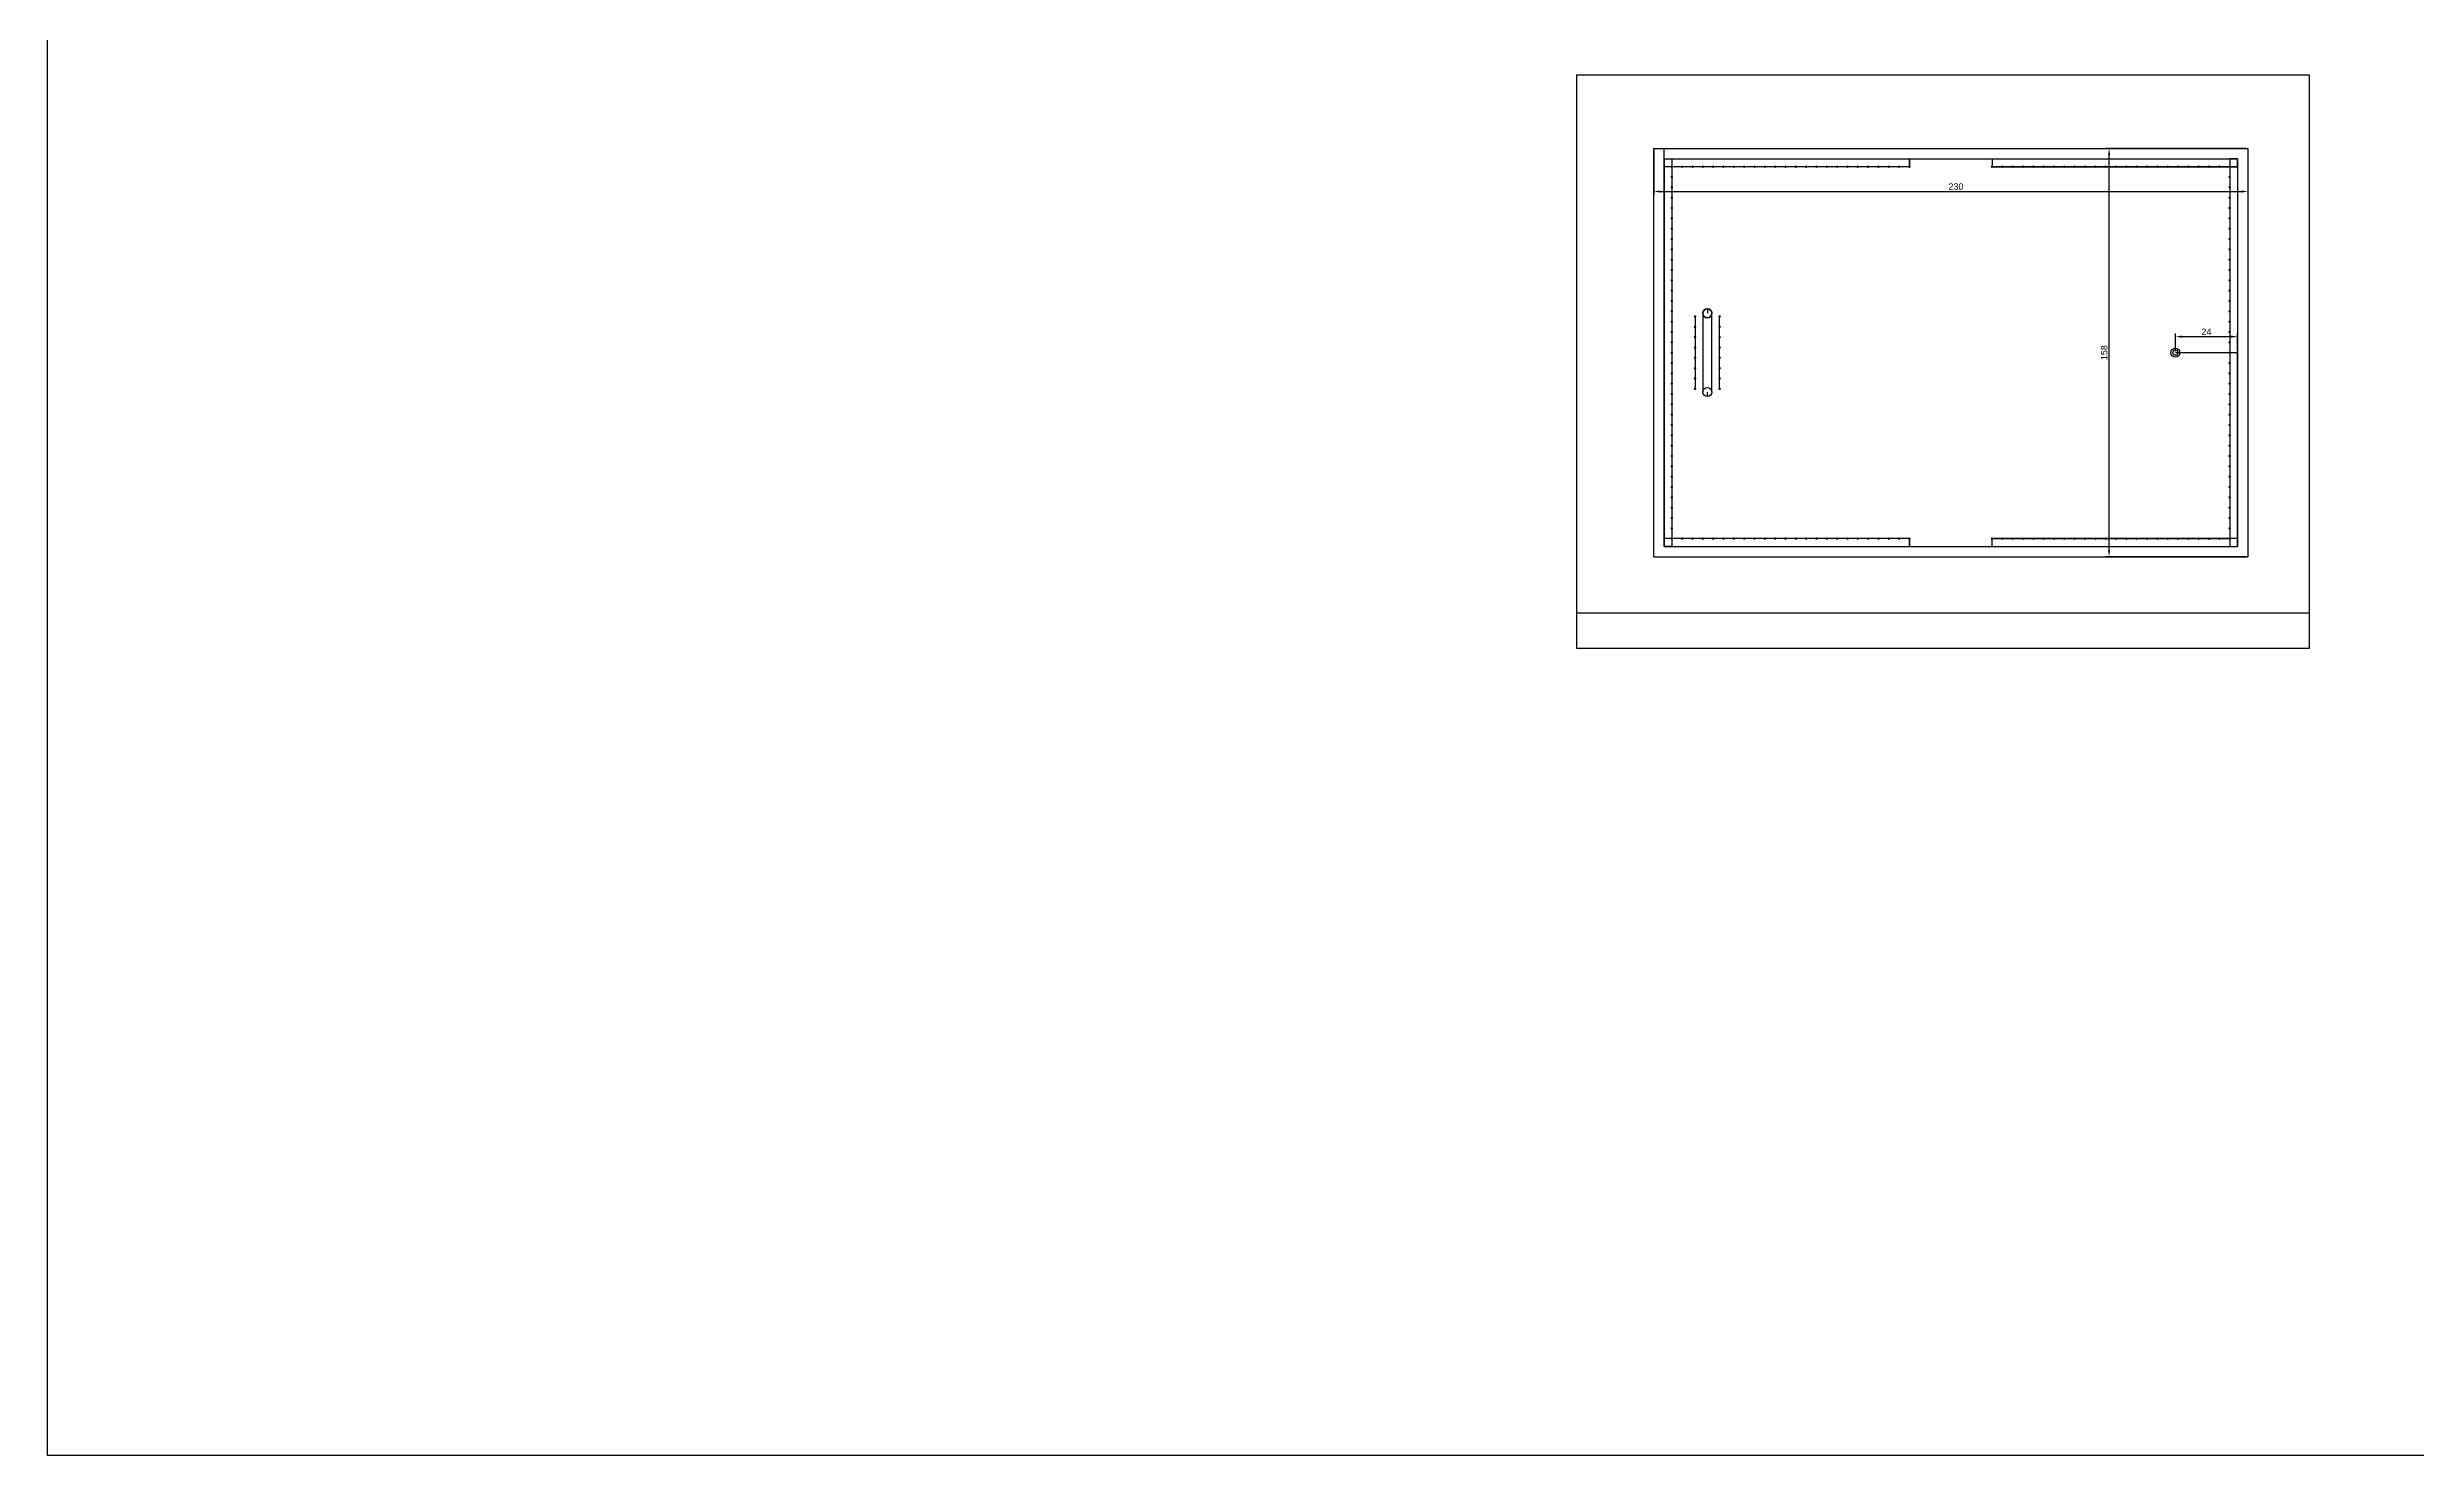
# Model space of a CAD drawing. Header units: millimetres. Extents: x 1335 to 6986, y 304 to 1543.
# Drawn here: x 5326 to 6244, y 304 to 849 of the extents above; entities that cross this region are included whole.
import ezdxf

# ---------------------------------------------------------------- set-up
doc = ezdxf.new("R2010")
doc.units = ezdxf.units.MM
doc.layers.add('Общий лист', color=7, linetype='Continuous')
doc.styles.get("Standard").update_dxf_attribs({"font": 'arial.ttf'})
doc.dimstyles.new('ISO-25', dxfattribs={"dimtxt": 2.5, "dimasz": 2.5, "dimexe": 1.25, "dimexo": 0.625, "dimtad": 1, "dimtxsty": 'Standard', "dimcen": 2.5, "dimadec": 0, "dimazin": 0, "dimtfac": 1, "dimtmove": 0, "dimatfit": 3, "dimfxl": 1, "dimarcsym": 0})

# ---------------------------------------------------------------- blocks, each defined once
blk = doc.blocks.new('*D139')
at = {"color": 0, "lineweight": -2, "transparency": 16777216}
for p, q in [((6150.36, 731.46), (6150.36, 738.3)), ((6152.86, 737.05), (6171.86, 737.05)), ((6174.36, 731.46), (6174.36, 738.3))]:
    blk.add_line(p, q, dxfattribs=at)
at = {"color": 0, "transparency": 16777216}
for points in [[(6152.86, 737.46), (6152.86, 736.63), (6150.36, 737.05)], [(6171.86, 737.46), (6171.86, 736.63), (6174.36, 737.05)]]:
    blk.add_solid(points, dxfattribs=at)
at = {"layer": 'Defpoints', "color": 0, "transparency": 16777216}
for p in [(6174.36, 737.05), (6150.36, 730.83), (6174.36, 730.83)]:
    blk.add_point(p, dxfattribs=at)
at = {"color": 0, "transparency": 16777216, "insert": (6162.36, 738.93), "char_height": 2.5, "attachment_point": 5}
blk.add_mtext('24', dxfattribs=at)
blk = doc.blocks.new('*D137')
at = {"color": 0, "lineweight": -2, "transparency": 16777216}
for p, q in [((5948.36, 809.21), (5948.36, 791.98)), ((6178.36, 809.21), (6178.36, 791.98)), ((5950.86, 793.23), (6175.86, 793.23))]:
    blk.add_line(p, q, dxfattribs=at)
at = {"color": 0, "transparency": 16777216}
for points in [[(5950.86, 793.64), (5950.86, 792.81), (5948.36, 793.23)], [(6175.86, 793.64), (6175.86, 792.81), (6178.36, 793.23)]]:
    blk.add_solid(points, dxfattribs=at)
at = {"layer": 'Defpoints', "color": 0, "transparency": 16777216}
for p in [(5948.36, 809.83), (6178.36, 809.83), (6178.36, 793.23)]:
    blk.add_point(p, dxfattribs=at)
at = {"color": 0, "transparency": 16777216, "insert": (6065.36, 795.13), "char_height": 2.5, "attachment_point": 5}
blk.add_mtext('230', dxfattribs=at)
blk = doc.blocks.new('*D138')
at = {"color": 0, "lineweight": -2, "transparency": 16777216}
for p, q in [((6177.73, 809.83), (6123.42, 809.83)), ((6124.67, 654.33), (6124.67, 807.33)), ((6177.73, 651.83), (6123.42, 651.83))]:
    blk.add_line(p, q, dxfattribs=at)
at = {"color": 0, "transparency": 16777216}
for points in [[(6124.25, 807.33), (6125.08, 807.33), (6124.67, 809.83)], [(6124.25, 654.33), (6125.08, 654.33), (6124.67, 651.83)]]:
    blk.add_solid(points, dxfattribs=at)
at = {"layer": 'Defpoints', "color": 0, "transparency": 16777216}
for p in [(6124.67, 809.83), (6178.36, 809.83), (6178.36, 651.83)]:
    blk.add_point(p, dxfattribs=at)
at = {"color": 0, "transparency": 16777216, "insert": (6122.77, 730.83), "char_height": 2.5, "attachment_point": 5, "rotation": 90}
blk.add_mtext('158', dxfattribs=at)

msp = doc.modelspace()

# ---------------------------------------------------------------- hatches: boundary and pattern name
h = msp.add_hatch(color=256)
h.dxf.hatch_style = 1
h.paths.add_polyline_path([(5955.859, 802.834, 1), (5954.859, 802.834, 1)])
h = msp.add_hatch(color=256)
h.dxf.hatch_style = 1
h.paths.add_polyline_path([(5954.859, 802.834, -1), (5955.859, 802.834, -1)])
h = msp.add_hatch(color=256)
h.dxf.hatch_style = 1
h.paths.add_polyline_path([(5955.859, 798.834, 1), (5954.859, 798.834, 1)])
h = msp.add_hatch(color=256)
h.dxf.hatch_style = 1
h.paths.add_polyline_path([(5954.859, 798.834, -1), (5955.859, 798.834, -1)])
h = msp.add_hatch(color=256)
h.dxf.hatch_style = 1
h.paths.add_polyline_path([(5959.859, 802.834, 1), (5958.859, 802.834, 1)])
h = msp.add_hatch(color=256)
h.dxf.hatch_style = 1
h.paths.add_polyline_path([(5958.859, 802.834, -1), (5959.859, 802.834, -1)])
h = msp.add_hatch(color=256)
h.dxf.hatch_style = 1
h.paths.add_polyline_path([(5963.859, 802.834, 1), (5962.859, 802.834, 1)])
h = msp.add_hatch(color=256)
h.dxf.hatch_style = 1
h.paths.add_polyline_path([(5962.859, 802.834, -1), (5963.859, 802.834, -1)])
h = msp.add_hatch(color=256)
h.dxf.hatch_style = 1
h.paths.add_polyline_path([(5967.859, 802.834, 1), (5966.859, 802.834, 1)])
h = msp.add_hatch(color=256)
h.dxf.hatch_style = 1
h.paths.add_polyline_path([(5966.859, 802.834, -1), (5967.859, 802.834, -1)])
h = msp.add_hatch(color=256)
h.dxf.hatch_style = 1
h.paths.add_polyline_path([(5971.859, 802.834, 1), (5970.859, 802.834, 1)])
h = msp.add_hatch(color=256)
h.dxf.hatch_style = 1
h.paths.add_polyline_path([(5970.859, 802.834, -1), (5971.859, 802.834, -1)])
h = msp.add_hatch(color=256)
h.dxf.hatch_style = 1
h.paths.add_polyline_path([(5975.859, 802.834, 1), (5974.859, 802.834, 1)])
h = msp.add_hatch(color=256)
h.dxf.hatch_style = 1
h.paths.add_polyline_path([(5974.859, 802.834, -1), (5975.859, 802.834, -1)])
h = msp.add_hatch(color=256)
h.dxf.hatch_style = 1
h.paths.add_polyline_path([(5979.859, 802.834, 1), (5978.859, 802.834, 1)])
h = msp.add_hatch(color=256)
h.dxf.hatch_style = 1
h.paths.add_polyline_path([(5978.859, 802.834, -1), (5979.859, 802.834, -1)])
h = msp.add_hatch(color=256)
h.dxf.hatch_style = 1
h.paths.add_polyline_path([(5983.859, 802.834, 1), (5982.859, 802.834, 1)])
h = msp.add_hatch(color=256)
h.dxf.hatch_style = 1
h.paths.add_polyline_path([(5982.859, 802.834, -1), (5983.859, 802.834, -1)])
h = msp.add_hatch(color=256)
h.dxf.hatch_style = 1
h.paths.add_polyline_path([(5987.859, 802.834, 1), (5986.859, 802.834, 1)])
h = msp.add_hatch(color=256)
h.dxf.hatch_style = 1
h.paths.add_polyline_path([(5986.859, 802.834, -1), (5987.859, 802.834, -1)])
h = msp.add_hatch(color=256)
h.dxf.hatch_style = 1
h.paths.add_polyline_path([(5991.859, 802.834, 1), (5990.859, 802.834, 1)])
h = msp.add_hatch(color=256)
h.dxf.hatch_style = 1
h.paths.add_polyline_path([(5990.859, 802.834, -1), (5991.859, 802.834, -1)])
h = msp.add_hatch(color=256)
h.dxf.hatch_style = 1
h.paths.add_polyline_path([(5995.859, 802.834, 1), (5994.859, 802.834, 1)])
h = msp.add_hatch(color=256)
h.dxf.hatch_style = 1
h.paths.add_polyline_path([(5994.859, 802.834, -1), (5995.859, 802.834, -1)])
h = msp.add_hatch(color=256)
h.dxf.hatch_style = 1
h.paths.add_polyline_path([(5999.859, 802.834, 1), (5998.859, 802.834, 1)])
h = msp.add_hatch(color=256)
h.dxf.hatch_style = 1
h.paths.add_polyline_path([(5998.859, 802.834, -1), (5999.859, 802.834, -1)])
h = msp.add_hatch(color=256)
h.dxf.hatch_style = 1
h.paths.add_polyline_path([(6003.859, 802.834, 1), (6002.859, 802.834, 1)])
h = msp.add_hatch(color=256)
h.dxf.hatch_style = 1
h.paths.add_polyline_path([(6002.859, 802.834, -1), (6003.859, 802.834, -1)])
h = msp.add_hatch(color=256)
h.dxf.hatch_style = 1
h.paths.add_polyline_path([(6007.859, 802.834, 1), (6006.859, 802.834, 1)])
h = msp.add_hatch(color=256)
h.dxf.hatch_style = 1
h.paths.add_polyline_path([(6006.859, 802.834, -1), (6007.859, 802.834, -1)])
h = msp.add_hatch(color=256)
h.dxf.hatch_style = 1
h.paths.add_polyline_path([(6011.859, 802.834, 1), (6010.859, 802.834, 1)])
h = msp.add_hatch(color=256)
h.dxf.hatch_style = 1
h.paths.add_polyline_path([(6010.859, 802.834, -1), (6011.859, 802.834, -1)])
h = msp.add_hatch(color=256)
h.dxf.hatch_style = 1
h.paths.add_polyline_path([(6015.859, 802.834, 1), (6014.859, 802.834, 1)])
h = msp.add_hatch(color=256)
h.dxf.hatch_style = 1
h.paths.add_polyline_path([(6014.859, 802.834, -1), (6015.859, 802.834, -1)])
h = msp.add_hatch(color=256)
h.dxf.hatch_style = 1
h.paths.add_polyline_path([(6019.859, 802.834, 1), (6018.859, 802.834, 1)])
h = msp.add_hatch(color=256)
h.dxf.hatch_style = 1
h.paths.add_polyline_path([(6018.859, 802.834, -1), (6019.859, 802.834, -1)])
h = msp.add_hatch(color=256)
h.dxf.hatch_style = 1
h.paths.add_polyline_path([(6023.859, 802.834, 1), (6022.859, 802.834, 1)])
h = msp.add_hatch(color=256)
h.dxf.hatch_style = 1
h.paths.add_polyline_path([(6022.859, 802.834, -1), (6023.859, 802.834, -1)])
h = msp.add_hatch(color=256)
h.dxf.hatch_style = 1
h.paths.add_polyline_path([(6027.859, 802.834, 1), (6026.859, 802.834, 1)])
h = msp.add_hatch(color=256)
h.dxf.hatch_style = 1
h.paths.add_polyline_path([(6026.859, 802.834, -1), (6027.859, 802.834, -1)])
h = msp.add_hatch(color=256)
h.dxf.hatch_style = 1
h.paths.add_polyline_path([(6031.859, 802.834, 1), (6030.859, 802.834, 1)])
h = msp.add_hatch(color=256)
h.dxf.hatch_style = 1
h.paths.add_polyline_path([(6030.859, 802.834, -1), (6031.859, 802.834, -1)])
h = msp.add_hatch(color=256)
h.dxf.hatch_style = 1
h.paths.add_polyline_path([(6035.859, 802.834, 1), (6034.859, 802.834, 1)])
h = msp.add_hatch(color=256)
h.dxf.hatch_style = 1
h.paths.add_polyline_path([(6039.859, 802.834, 1), (6038.859, 802.834, 1)])
h = msp.add_hatch(color=256)
h.dxf.hatch_style = 1
h.paths.add_polyline_path([(6043.859, 802.834, 1), (6042.859, 802.834, 1)])
h = msp.add_hatch(color=256)
h.dxf.hatch_style = 1
h.paths.add_polyline_path([(6047.859, 802.834, 1), (6046.859, 802.834, 1)])
h = msp.add_hatch(color=256)
h.dxf.hatch_style = 1
h.paths.add_polyline_path([(6078.859, 802.834, -1), (6079.859, 802.834, -1)])
h = msp.add_hatch(color=256)
h.dxf.hatch_style = 1
h.paths.add_polyline_path([(6082.859, 802.834, -1), (6083.859, 802.834, -1)])
h = msp.add_hatch(color=256)
h.dxf.hatch_style = 1
h.paths.add_polyline_path([(6086.859, 802.834, -1), (6087.859, 802.834, -1)])
h = msp.add_hatch(color=256)
h.dxf.hatch_style = 1
h.paths.add_polyline_path([(6090.859, 802.834, -1), (6091.859, 802.834, -1)])
h = msp.add_hatch(color=256)
h.dxf.hatch_style = 1
h.paths.add_polyline_path([(6094.859, 802.834, -1), (6095.859, 802.834, -1)])
h = msp.add_hatch(color=256)
h.dxf.hatch_style = 1
h.paths.add_polyline_path([(6098.859, 802.834, -1), (6099.859, 802.834, -1)])
h = msp.add_hatch(color=256)
h.dxf.hatch_style = 1
h.paths.add_polyline_path([(6102.859, 802.834, -1), (6103.859, 802.834, -1)])
h = msp.add_hatch(color=256)
h.dxf.hatch_style = 1
h.paths.add_polyline_path([(6106.859, 802.834, -1), (6107.859, 802.834, -1)])
h = msp.add_hatch(color=256)
h.dxf.hatch_style = 1
h.paths.add_polyline_path([(6110.859, 802.834, -1), (6111.859, 802.834, -1)])
h = msp.add_hatch(color=256)
h.dxf.hatch_style = 1
h.paths.add_polyline_path([(6114.859, 802.834, -1), (6115.859, 802.834, -1)])
h = msp.add_hatch(color=256)
h.dxf.hatch_style = 1
h.paths.add_polyline_path([(6118.859, 802.834, -1), (6119.859, 802.834, -1)])
h = msp.add_hatch(color=256)
h.dxf.hatch_style = 1
h.paths.add_polyline_path([(6122.859, 802.834, -1), (6123.859, 802.834, -1)])
h = msp.add_hatch(color=256)
h.dxf.hatch_style = 1
h.paths.add_polyline_path([(6126.859, 802.834, -1), (6127.859, 802.834, -1)])
h = msp.add_hatch(color=256)
h.dxf.hatch_style = 1
h.paths.add_polyline_path([(6130.859, 802.834, -1), (6131.859, 802.834, -1)])
h = msp.add_hatch(color=256)
h.dxf.hatch_style = 1
h.paths.add_polyline_path([(6134.859, 802.834, -1), (6135.859, 802.834, -1)])
h = msp.add_hatch(color=256)
h.dxf.hatch_style = 1
h.paths.add_polyline_path([(6138.859, 802.834, -1), (6139.859, 802.834, -1)])
h = msp.add_hatch(color=256)
h.dxf.hatch_style = 1
h.paths.add_polyline_path([(6142.859, 802.834, -1), (6143.859, 802.834, -1)])
h = msp.add_hatch(color=256)
h.dxf.hatch_style = 1
h.paths.add_polyline_path([(6146.859, 802.834, -1), (6147.859, 802.834, -1)])
h = msp.add_hatch(color=256)
h.dxf.hatch_style = 1
h.paths.add_polyline_path([(6150.859, 802.834, -1), (6151.859, 802.834, -1)])
h = msp.add_hatch(color=256)
h.dxf.hatch_style = 1
h.paths.add_polyline_path([(6154.859, 802.834, -1), (6155.859, 802.834, -1)])
h = msp.add_hatch(color=256)
h.dxf.hatch_style = 1
h.paths.add_polyline_path([(6158.859, 802.834, -1), (6159.859, 802.834, -1)])
h = msp.add_hatch(color=256)
h.dxf.hatch_style = 1
h.paths.add_polyline_path([(6162.859, 802.834, -1), (6163.859, 802.834, -1)])
h = msp.add_hatch(color=256)
h.dxf.hatch_style = 1
h.paths.add_polyline_path([(6166.859, 802.834, -1), (6167.859, 802.834, -1)])
h = msp.add_hatch(color=256)
h.dxf.hatch_style = 1
h.paths.add_polyline_path([(6170.859, 802.834, -1), (6171.859, 802.834, -1)])
h = msp.add_hatch(color=256)
h.dxf.hatch_style = 1
h.paths.add_polyline_path([(6170.859, 798.834, -1), (6171.859, 798.834, -1)])
h = msp.add_hatch(color=256)
h.dxf.hatch_style = 1
h.paths.add_polyline_path([(5955.859, 794.834, 1), (5954.859, 794.834, 1)])
h = msp.add_hatch(color=256)
h.dxf.hatch_style = 1
h.paths.add_polyline_path([(5954.859, 794.834, -1), (5955.859, 794.834, -1)])
h = msp.add_hatch(color=256)
h.dxf.hatch_style = 1
h.paths.add_polyline_path([(5955.859, 790.834, 1), (5954.859, 790.834, 1)])
h = msp.add_hatch(color=256)
h.dxf.hatch_style = 1
h.paths.add_polyline_path([(5954.859, 790.834, -1), (5955.859, 790.834, -1)])
h = msp.add_hatch(color=256)
h.dxf.hatch_style = 1
h.paths.add_polyline_path([(6170.859, 794.834, -1), (6171.859, 794.834, -1)])
h = msp.add_hatch(color=256)
h.dxf.hatch_style = 1
h.paths.add_polyline_path([(6170.859, 790.834, -1), (6171.859, 790.834, -1)])
h = msp.add_hatch(color=256)
h.dxf.hatch_style = 1
h.paths.add_polyline_path([(5955.859, 786.834, 1), (5954.859, 786.834, 1)])
h = msp.add_hatch(color=256)
h.dxf.hatch_style = 1
h.paths.add_polyline_path([(5954.859, 786.834, -1), (5955.859, 786.834, -1)])
h = msp.add_hatch(color=256)
h.dxf.hatch_style = 1
h.paths.add_polyline_path([(5955.859, 782.834, 1), (5954.859, 782.834, 1)])
h = msp.add_hatch(color=256)
h.dxf.hatch_style = 1
h.paths.add_polyline_path([(5954.859, 782.834, -1), (5955.859, 782.834, -1)])
h = msp.add_hatch(color=256)
h.dxf.hatch_style = 1
h.paths.add_polyline_path([(6170.859, 786.834, -1), (6171.859, 786.834, -1)])
h = msp.add_hatch(color=256)
h.dxf.hatch_style = 1
h.paths.add_polyline_path([(6170.859, 782.834, -1), (6171.859, 782.834, -1)])
h = msp.add_hatch(color=256)
h.dxf.hatch_style = 1
h.paths.add_polyline_path([(5955.859, 778.834, 1), (5954.859, 778.834, 1)])
h = msp.add_hatch(color=256)
h.dxf.hatch_style = 1
h.paths.add_polyline_path([(5954.859, 778.834, -1), (5955.859, 778.834, -1)])
h = msp.add_hatch(color=256)
h.dxf.hatch_style = 1
h.paths.add_polyline_path([(5955.859, 774.834, 1), (5954.859, 774.834, 1)])
h = msp.add_hatch(color=256)
h.dxf.hatch_style = 1
h.paths.add_polyline_path([(5954.859, 774.834, -1), (5955.859, 774.834, -1)])
h = msp.add_hatch(color=256)
h.dxf.hatch_style = 1
h.paths.add_polyline_path([(5955.859, 770.834, 1), (5954.859, 770.834, 1)])
h = msp.add_hatch(color=256)
h.dxf.hatch_style = 1
h.paths.add_polyline_path([(5954.859, 770.834, -1), (5955.859, 770.834, -1)])
h = msp.add_hatch(color=256)
h.dxf.hatch_style = 1
h.paths.add_polyline_path([(6170.859, 778.834, -1), (6171.859, 778.834, -1)])
h = msp.add_hatch(color=256)
h.dxf.hatch_style = 1
h.paths.add_polyline_path([(6170.859, 774.834, -1), (6171.859, 774.834, -1)])
h = msp.add_hatch(color=256)
h.dxf.hatch_style = 1
h.paths.add_polyline_path([(6170.859, 770.834, -1), (6171.859, 770.834, -1)])
h = msp.add_hatch(color=256)
h.dxf.hatch_style = 1
h.paths.add_polyline_path([(5955.859, 766.834, 1), (5954.859, 766.834, 1)])
h = msp.add_hatch(color=256)
h.dxf.hatch_style = 1
h.paths.add_polyline_path([(5954.859, 766.834, -1), (5955.859, 766.834, -1)])
h = msp.add_hatch(color=256)
h.dxf.hatch_style = 1
h.paths.add_polyline_path([(5955.859, 762.834, 1), (5954.859, 762.834, 1)])
h = msp.add_hatch(color=256)
h.dxf.hatch_style = 1
h.paths.add_polyline_path([(5954.859, 762.834, -1), (5955.859, 762.834, -1)])
h = msp.add_hatch(color=256)
h.dxf.hatch_style = 1
h.paths.add_polyline_path([(6170.859, 766.834, -1), (6171.859, 766.834, -1)])
h = msp.add_hatch(color=256)
h.dxf.hatch_style = 1
h.paths.add_polyline_path([(6170.859, 762.834, -1), (6171.859, 762.834, -1)])
h = msp.add_hatch(color=256)
h.dxf.hatch_style = 1
h.paths.add_polyline_path([(5955.859, 758.834, 1), (5954.859, 758.834, 1)])
h = msp.add_hatch(color=256)
h.dxf.hatch_style = 1
h.paths.add_polyline_path([(5954.859, 758.834, -1), (5955.859, 758.834, -1)])
h = msp.add_hatch(color=256)
h.dxf.hatch_style = 1
h.paths.add_polyline_path([(5955.859, 754.834, 1), (5954.859, 754.834, 1)])
h = msp.add_hatch(color=256)
h.dxf.hatch_style = 1
h.paths.add_polyline_path([(5954.859, 754.834, -1), (5955.859, 754.834, -1)])
h = msp.add_hatch(color=256)
h.dxf.hatch_style = 1
h.paths.add_polyline_path([(6170.859, 758.834, -1), (6171.859, 758.834, -1)])
h = msp.add_hatch(color=256)
h.dxf.hatch_style = 1
h.paths.add_polyline_path([(6170.859, 754.834, -1), (6171.859, 754.834, -1)])
h = msp.add_hatch(color=256)
h.dxf.hatch_style = 1
h.paths.add_polyline_path([(5955.859, 750.834, 1), (5954.859, 750.834, 1)])
h = msp.add_hatch(color=256)
h.dxf.hatch_style = 1
h.paths.add_polyline_path([(5954.859, 750.834, -1), (5955.859, 750.834, -1)])
h = msp.add_hatch(color=256)
h.dxf.hatch_style = 1
h.paths.add_polyline_path([(5955.859, 746.834, 1), (5954.859, 746.834, 1)])
h = msp.add_hatch(color=256)
h.dxf.hatch_style = 1
h.paths.add_polyline_path([(5954.859, 746.834, -1), (5955.859, 746.834, -1)])
h = msp.add_hatch(color=256)
h.dxf.hatch_style = 1
h.paths.add_polyline_path([(5955.859, 742.834, 1), (5954.859, 742.834, 1)])
h = msp.add_hatch(color=256)
h.dxf.hatch_style = 1
h.paths.add_polyline_path([(5954.859, 742.834, -1), (5955.859, 742.834, -1)])
h = msp.add_hatch(color=256)
h.dxf.hatch_style = 1
h.paths.add_polyline_path([(5963.859, 744.834, -1), (5964.859, 744.834, -1)])
h = msp.add_hatch(color=256)
h.dxf.hatch_style = 1
h.paths.add_polyline_path([(5963.859, 744.834, -1), (5964.859, 744.834, -1)])
h = msp.add_hatch(color=256)
h.dxf.hatch_style = 1
h.paths.add_polyline_path([(5973.359, 744.834, -1), (5974.359, 744.834, -1)])
h = msp.add_hatch(color=256)
h.dxf.hatch_style = 1
h.paths.add_polyline_path([(6170.859, 750.834, -1), (6171.859, 750.834, -1)])
h = msp.add_hatch(color=256)
h.dxf.hatch_style = 1
h.paths.add_polyline_path([(6170.859, 746.834, -1), (6171.859, 746.834, -1)])
h = msp.add_hatch(color=256)
h.dxf.hatch_style = 1
h.paths.add_polyline_path([(6170.859, 742.834, -1), (6171.859, 742.834, -1)])
h = msp.add_hatch(color=256)
h.dxf.hatch_style = 1
h.paths.add_polyline_path([(5955.859, 738.834, 1), (5954.859, 738.834, 1)])
h = msp.add_hatch(color=256)
h.dxf.hatch_style = 1
h.paths.add_polyline_path([(5954.859, 738.834, -1), (5955.859, 738.834, -1)])
h = msp.add_hatch(color=256)
h.dxf.hatch_style = 1
h.paths.add_polyline_path([(5955.859, 734.834, 1), (5954.859, 734.834, 1)])
h = msp.add_hatch(color=256)
h.dxf.hatch_style = 1
h.paths.add_polyline_path([(5954.859, 734.834, -1), (5955.859, 734.834, -1)])
h = msp.add_hatch(color=256)
h.dxf.hatch_style = 1
h.paths.add_polyline_path([(5963.859, 740.834, -1), (5964.859, 740.834, -1)])
h = msp.add_hatch(color=256)
h.dxf.hatch_style = 1
h.paths.add_polyline_path([(5963.859, 736.834, -1), (5964.859, 736.834, -1)])
h = msp.add_hatch(color=256)
h.dxf.hatch_style = 1
h.paths.add_polyline_path([(5973.359, 740.834, -1), (5974.359, 740.834, -1)])
h = msp.add_hatch(color=256)
h.dxf.hatch_style = 1
h.paths.add_polyline_path([(5973.359, 736.834, -1), (5974.359, 736.834, -1)])
h = msp.add_hatch(color=256)
h.dxf.hatch_style = 1
h.paths.add_polyline_path([(6170.859, 738.834, -1), (6171.859, 738.834, -1)])
h = msp.add_hatch(color=256)
h.dxf.hatch_style = 1
h.paths.add_polyline_path([(6170.859, 734.834, -1), (6171.859, 734.834, -1)])
h = msp.add_hatch(color=256)
h.dxf.hatch_style = 1
h.paths.add_polyline_path([(5955.859, 730.834, 1), (5954.859, 730.834, 1)])
h = msp.add_hatch(color=256)
h.dxf.hatch_style = 1
h.paths.add_polyline_path([(5954.859, 730.834, -1), (5955.859, 730.834, -1)])
h = msp.add_hatch(color=256)
h.dxf.hatch_style = 1
h.paths.add_polyline_path([(5955.859, 726.834, 1), (5954.859, 726.834, 1)])
h = msp.add_hatch(color=256)
h.dxf.hatch_style = 1
h.paths.add_polyline_path([(5954.859, 726.834, -1), (5955.859, 726.834, -1)])
h = msp.add_hatch(color=256)
h.dxf.hatch_style = 1
h.paths.add_polyline_path([(5963.859, 732.834, -1), (5964.859, 732.834, -1)])
h = msp.add_hatch(color=256)
h.dxf.hatch_style = 1
h.paths.add_polyline_path([(5963.859, 728.834, -1), (5964.859, 728.834, -1)])
h = msp.add_hatch(color=256)
h.dxf.hatch_style = 1
h.paths.add_polyline_path([(5963.859, 724.834, -1), (5964.859, 724.834, -1)])
h = msp.add_hatch(color=256)
h.dxf.hatch_style = 1
h.paths.add_polyline_path([(5973.359, 732.834, -1), (5974.359, 732.834, -1)])
h = msp.add_hatch(color=256)
h.dxf.hatch_style = 1
h.paths.add_polyline_path([(5973.359, 728.834, -1), (5974.359, 728.834, -1)])
h = msp.add_hatch(color=256)
h.dxf.hatch_style = 1
h.paths.add_polyline_path([(5973.359, 724.834, -1), (5974.359, 724.834, -1)])
h = msp.add_hatch(color=256)
h.dxf.hatch_style = 1
h.paths.add_polyline_path([(6170.859, 730.834, -1), (6171.859, 730.834, -1)])
h = msp.add_hatch(color=256)
h.dxf.hatch_style = 1
h.paths.add_polyline_path([(6170.859, 726.834, -1), (6171.859, 726.834, -1)])
h = msp.add_hatch(color=256)
h.dxf.hatch_style = 1
h.paths.add_polyline_path([(5955.859, 722.834, 1), (5954.859, 722.834, 1)])
h = msp.add_hatch(color=256)
h.dxf.hatch_style = 1
h.paths.add_polyline_path([(5954.859, 722.834, -1), (5955.859, 722.834, -1)])
h = msp.add_hatch(color=256)
h.dxf.hatch_style = 1
h.paths.add_polyline_path([(5955.859, 718.834, 1), (5954.859, 718.834, 1)])
h = msp.add_hatch(color=256)
h.dxf.hatch_style = 1
h.paths.add_polyline_path([(5954.859, 718.834, -1), (5955.859, 718.834, -1)])
h = msp.add_hatch(color=256)
h.dxf.hatch_style = 1
h.paths.add_polyline_path([(5963.859, 720.834, -1), (5964.859, 720.834, -1)])
h = msp.add_hatch(color=256)
h.dxf.hatch_style = 1
h.paths.add_polyline_path([(5963.859, 716.834, -1), (5964.859, 716.834, -1)])
h = msp.add_hatch(color=256)
h.dxf.hatch_style = 1
h.paths.add_polyline_path([(5973.359, 720.834, -1), (5974.359, 720.834, -1)])
h = msp.add_hatch(color=256)
h.dxf.hatch_style = 1
h.paths.add_polyline_path([(5973.359, 716.834, -1), (5974.359, 716.834, -1)])
h = msp.add_hatch(color=256)
h.dxf.hatch_style = 1
h.paths.add_polyline_path([(6170.859, 722.834, -1), (6171.859, 722.834, -1)])
h = msp.add_hatch(color=256)
h.dxf.hatch_style = 1
h.paths.add_polyline_path([(6170.859, 718.834, -1), (6171.859, 718.834, -1)])
h = msp.add_hatch(color=256)
h.dxf.hatch_style = 1
h.paths.add_polyline_path([(5955.859, 714.834, 1), (5954.859, 714.834, 1)])
h = msp.add_hatch(color=256)
h.dxf.hatch_style = 1
h.paths.add_polyline_path([(5954.859, 714.834, -1), (5955.859, 714.834, -1)])
h = msp.add_hatch(color=256)
h.dxf.hatch_style = 1
h.paths.add_polyline_path([(5955.859, 710.834, 1), (5954.859, 710.834, 1)])
h = msp.add_hatch(color=256)
h.dxf.hatch_style = 1
h.paths.add_polyline_path([(5954.859, 710.834, -1), (5955.859, 710.834, -1)])
h = msp.add_hatch(color=256)
h.dxf.hatch_style = 1
h.paths.add_polyline_path([(5955.859, 706.834, 1), (5954.859, 706.834, 1)])
h = msp.add_hatch(color=256)
h.dxf.hatch_style = 1
h.paths.add_polyline_path([(5954.859, 706.834, -1), (5955.859, 706.834, -1)])
h = msp.add_hatch(color=256)
h.dxf.hatch_style = 1
h.paths.add_polyline_path([(6170.859, 714.834, -1), (6171.859, 714.834, -1)])
h = msp.add_hatch(color=256)
h.dxf.hatch_style = 1
h.paths.add_polyline_path([(6170.859, 710.834, -1), (6171.859, 710.834, -1)])
h = msp.add_hatch(color=256)
h.dxf.hatch_style = 1
h.paths.add_polyline_path([(6170.859, 706.834, -1), (6171.859, 706.834, -1)])
h = msp.add_hatch(color=256)
h.dxf.hatch_style = 1
h.paths.add_polyline_path([(5955.859, 702.834, 1), (5954.859, 702.834, 1)])
h = msp.add_hatch(color=256)
h.dxf.hatch_style = 1
h.paths.add_polyline_path([(5954.859, 702.834, -1), (5955.859, 702.834, -1)])
h = msp.add_hatch(color=256)
h.dxf.hatch_style = 1
h.paths.add_polyline_path([(5955.859, 698.834, 1), (5954.859, 698.834, 1)])
h = msp.add_hatch(color=256)
h.dxf.hatch_style = 1
h.paths.add_polyline_path([(5954.859, 698.834, -1), (5955.859, 698.834, -1)])
h = msp.add_hatch(color=256)
h.dxf.hatch_style = 1
h.paths.add_polyline_path([(6170.859, 702.834, -1), (6171.859, 702.834, -1)])
h = msp.add_hatch(color=256)
h.dxf.hatch_style = 1
h.paths.add_polyline_path([(6170.859, 698.834, -1), (6171.859, 698.834, -1)])
h = msp.add_hatch(color=256)
h.dxf.hatch_style = 1
h.paths.add_polyline_path([(5955.859, 694.834, 1), (5954.859, 694.834, 1)])
h = msp.add_hatch(color=256)
h.dxf.hatch_style = 1
h.paths.add_polyline_path([(5954.859, 694.834, -1), (5955.859, 694.834, -1)])
h = msp.add_hatch(color=256)
h.dxf.hatch_style = 1
h.paths.add_polyline_path([(5955.859, 690.834, 1), (5954.859, 690.834, 1)])
h = msp.add_hatch(color=256)
h.dxf.hatch_style = 1
h.paths.add_polyline_path([(5954.859, 690.834, -1), (5955.859, 690.834, -1)])
h = msp.add_hatch(color=256)
h.dxf.hatch_style = 1
h.paths.add_polyline_path([(6170.859, 694.834, -1), (6171.859, 694.834, -1)])
h = msp.add_hatch(color=256)
h.dxf.hatch_style = 1
h.paths.add_polyline_path([(6170.859, 690.834, -1), (6171.859, 690.834, -1)])
h = msp.add_hatch(color=256)
h.dxf.hatch_style = 1
h.paths.add_polyline_path([(5955.859, 686.834, 1), (5954.859, 686.834, 1)])
h = msp.add_hatch(color=256)
h.dxf.hatch_style = 1
h.paths.add_polyline_path([(5954.859, 686.834, -1), (5955.859, 686.834, -1)])
h = msp.add_hatch(color=256)
h.dxf.hatch_style = 1
h.paths.add_polyline_path([(5955.859, 682.834, 1), (5954.859, 682.834, 1)])
h = msp.add_hatch(color=256)
h.dxf.hatch_style = 1
h.paths.add_polyline_path([(5954.859, 682.834, -1), (5955.859, 682.834, -1)])
h = msp.add_hatch(color=256)
h.dxf.hatch_style = 1
h.paths.add_polyline_path([(5955.859, 678.834, 1), (5954.859, 678.834, 1)])
h = msp.add_hatch(color=256)
h.dxf.hatch_style = 1
h.paths.add_polyline_path([(5954.859, 678.834, -1), (5955.859, 678.834, -1)])
h = msp.add_hatch(color=256)
h.dxf.hatch_style = 1
h.paths.add_polyline_path([(6170.859, 686.834, -1), (6171.859, 686.834, -1)])
h = msp.add_hatch(color=256)
h.dxf.hatch_style = 1
h.paths.add_polyline_path([(6170.859, 682.834, -1), (6171.859, 682.834, -1)])
h = msp.add_hatch(color=256)
h.dxf.hatch_style = 1
h.paths.add_polyline_path([(6170.859, 678.834, -1), (6171.859, 678.834, -1)])
h = msp.add_hatch(color=256)
h.dxf.hatch_style = 1
h.paths.add_polyline_path([(5955.859, 674.834, 1), (5954.859, 674.834, 1)])
h = msp.add_hatch(color=256)
h.dxf.hatch_style = 1
h.paths.add_polyline_path([(5954.859, 674.834, -1), (5955.859, 674.834, -1)])
h = msp.add_hatch(color=256)
h.dxf.hatch_style = 1
h.paths.add_polyline_path([(5955.859, 670.834, 1), (5954.859, 670.834, 1)])
h = msp.add_hatch(color=256)
h.dxf.hatch_style = 1
h.paths.add_polyline_path([(5954.859, 670.834, -1), (5955.859, 670.834, -1)])
h = msp.add_hatch(color=256)
h.dxf.hatch_style = 1
h.paths.add_polyline_path([(6170.859, 674.834, -1), (6171.859, 674.834, -1)])
h = msp.add_hatch(color=256)
h.dxf.hatch_style = 1
h.paths.add_polyline_path([(6170.859, 670.834, -1), (6171.859, 670.834, -1)])
h = msp.add_hatch(color=256)
h.dxf.hatch_style = 1
h.paths.add_polyline_path([(5955.859, 666.834, 1), (5954.859, 666.834, 1)])
h = msp.add_hatch(color=256)
h.dxf.hatch_style = 1
h.paths.add_polyline_path([(5954.859, 666.834, -1), (5955.859, 666.834, -1)])
h = msp.add_hatch(color=256)
h.dxf.hatch_style = 1
h.paths.add_polyline_path([(5955.859, 662.834, 1), (5954.859, 662.834, 1)])
h = msp.add_hatch(color=256)
h.dxf.hatch_style = 1
h.paths.add_polyline_path([(5954.859, 662.834, -1), (5955.859, 662.834, -1)])
h = msp.add_hatch(color=256)
h.dxf.hatch_style = 1
h.paths.add_polyline_path([(6170.859, 666.834, -1), (6171.859, 666.834, -1)])
h = msp.add_hatch(color=256)
h.dxf.hatch_style = 1
h.paths.add_polyline_path([(6170.859, 662.834, -1), (6171.859, 662.834, -1)])
h = msp.add_hatch(color=256)
h.dxf.hatch_style = 1
h.paths.add_polyline_path([(5955.859, 658.834, 1), (5954.859, 658.834, 1)])
h = msp.add_hatch(color=256)
h.dxf.hatch_style = 1
h.paths.add_polyline_path([(5954.859, 658.834, -1), (5955.859, 658.834, -1)])
h = msp.add_hatch(color=256)
h.dxf.hatch_style = 1
h.paths.add_polyline_path([(5959.859, 658.834, 1), (5958.859, 658.834, 1)])
h = msp.add_hatch(color=256)
h.dxf.hatch_style = 1
h.paths.add_polyline_path([(5958.859, 658.834, -1), (5959.859, 658.834, -1)])
h = msp.add_hatch(color=256)
h.dxf.hatch_style = 1
h.paths.add_polyline_path([(5963.859, 658.834, 1), (5962.859, 658.834, 1)])
h = msp.add_hatch(color=256)
h.dxf.hatch_style = 1
h.paths.add_polyline_path([(5962.859, 658.834, -1), (5963.859, 658.834, -1)])
h = msp.add_hatch(color=256)
h.dxf.hatch_style = 1
h.paths.add_polyline_path([(5967.859, 658.834, 1), (5966.859, 658.834, 1)])
h = msp.add_hatch(color=256)
h.dxf.hatch_style = 1
h.paths.add_polyline_path([(5966.859, 658.834, -1), (5967.859, 658.834, -1)])
h = msp.add_hatch(color=256)
h.dxf.hatch_style = 1
h.paths.add_polyline_path([(5971.859, 658.834, 1), (5970.859, 658.834, 1)])
h = msp.add_hatch(color=256)
h.dxf.hatch_style = 1
h.paths.add_polyline_path([(5970.859, 658.834, -1), (5971.859, 658.834, -1)])
h = msp.add_hatch(color=256)
h.dxf.hatch_style = 1
h.paths.add_polyline_path([(5975.859, 658.834, 1), (5974.859, 658.834, 1)])
h = msp.add_hatch(color=256)
h.dxf.hatch_style = 1
h.paths.add_polyline_path([(5974.859, 658.834, -1), (5975.859, 658.834, -1)])
h = msp.add_hatch(color=256)
h.dxf.hatch_style = 1
h.paths.add_polyline_path([(5979.859, 658.834, 1), (5978.859, 658.834, 1)])
h = msp.add_hatch(color=256)
h.dxf.hatch_style = 1
h.paths.add_polyline_path([(5978.859, 658.834, -1), (5979.859, 658.834, -1)])
h = msp.add_hatch(color=256)
h.dxf.hatch_style = 1
h.paths.add_polyline_path([(5983.859, 658.834, 1), (5982.859, 658.834, 1)])
h = msp.add_hatch(color=256)
h.dxf.hatch_style = 1
h.paths.add_polyline_path([(5982.859, 658.834, -1), (5983.859, 658.834, -1)])
h = msp.add_hatch(color=256)
h.dxf.hatch_style = 1
h.paths.add_polyline_path([(5987.859, 658.834, 1), (5986.859, 658.834, 1)])
h = msp.add_hatch(color=256)
h.dxf.hatch_style = 1
h.paths.add_polyline_path([(5986.859, 658.834, -1), (5987.859, 658.834, -1)])
h = msp.add_hatch(color=256)
h.dxf.hatch_style = 1
h.paths.add_polyline_path([(5991.859, 658.834, 1), (5990.859, 658.834, 1)])
h = msp.add_hatch(color=256)
h.dxf.hatch_style = 1
h.paths.add_polyline_path([(5990.859, 658.834, -1), (5991.859, 658.834, -1)])
h = msp.add_hatch(color=256)
h.dxf.hatch_style = 1
h.paths.add_polyline_path([(5995.859, 658.834, 1), (5994.859, 658.834, 1)])
h = msp.add_hatch(color=256)
h.dxf.hatch_style = 1
h.paths.add_polyline_path([(5994.859, 658.834, -1), (5995.859, 658.834, -1)])
h = msp.add_hatch(color=256)
h.dxf.hatch_style = 1
h.paths.add_polyline_path([(5999.859, 658.834, 1), (5998.859, 658.834, 1)])
h = msp.add_hatch(color=256)
h.dxf.hatch_style = 1
h.paths.add_polyline_path([(5998.859, 658.834, -1), (5999.859, 658.834, -1)])
h = msp.add_hatch(color=256)
h.dxf.hatch_style = 1
h.paths.add_polyline_path([(6003.859, 658.834, 1), (6002.859, 658.834, 1)])
h = msp.add_hatch(color=256)
h.dxf.hatch_style = 1
h.paths.add_polyline_path([(6002.859, 658.834, -1), (6003.859, 658.834, -1)])
h = msp.add_hatch(color=256)
h.dxf.hatch_style = 1
h.paths.add_polyline_path([(6007.859, 658.834, 1), (6006.859, 658.834, 1)])
h = msp.add_hatch(color=256)
h.dxf.hatch_style = 1
h.paths.add_polyline_path([(6006.859, 658.834, -1), (6007.859, 658.834, -1)])
h = msp.add_hatch(color=256)
h.dxf.hatch_style = 1
h.paths.add_polyline_path([(6011.859, 658.834, 1), (6010.859, 658.834, 1)])
h = msp.add_hatch(color=256)
h.dxf.hatch_style = 1
h.paths.add_polyline_path([(6010.859, 658.834, -1), (6011.859, 658.834, -1)])
h = msp.add_hatch(color=256)
h.dxf.hatch_style = 1
h.paths.add_polyline_path([(6015.859, 658.834, 1), (6014.859, 658.834, 1)])
h = msp.add_hatch(color=256)
h.dxf.hatch_style = 1
h.paths.add_polyline_path([(6014.859, 658.834, -1), (6015.859, 658.834, -1)])
h = msp.add_hatch(color=256)
h.dxf.hatch_style = 1
h.paths.add_polyline_path([(6019.859, 658.834, 1), (6018.859, 658.834, 1)])
h = msp.add_hatch(color=256)
h.dxf.hatch_style = 1
h.paths.add_polyline_path([(6018.859, 658.834, -1), (6019.859, 658.834, -1)])
h = msp.add_hatch(color=256)
h.dxf.hatch_style = 1
h.paths.add_polyline_path([(6023.859, 658.834, 1), (6022.859, 658.834, 1)])
h = msp.add_hatch(color=256)
h.dxf.hatch_style = 1
h.paths.add_polyline_path([(6022.859, 658.834, -1), (6023.859, 658.834, -1)])
h = msp.add_hatch(color=256)
h.dxf.hatch_style = 1
h.paths.add_polyline_path([(6027.859, 658.834, 1), (6026.859, 658.834, 1)])
h = msp.add_hatch(color=256)
h.dxf.hatch_style = 1
h.paths.add_polyline_path([(6026.859, 658.834, -1), (6027.859, 658.834, -1)])
h = msp.add_hatch(color=256)
h.dxf.hatch_style = 1
h.paths.add_polyline_path([(6031.859, 658.834, 1), (6030.859, 658.834, 1)])
h = msp.add_hatch(color=256)
h.dxf.hatch_style = 1
h.paths.add_polyline_path([(6030.859, 658.834, -1), (6031.859, 658.834, -1)])
h = msp.add_hatch(color=256)
h.dxf.hatch_style = 1
h.paths.add_polyline_path([(6035.859, 658.834, 1), (6034.859, 658.834, 1)])
h = msp.add_hatch(color=256)
h.dxf.hatch_style = 1
h.paths.add_polyline_path([(6039.859, 658.834, 1), (6038.859, 658.834, 1)])
h = msp.add_hatch(color=256)
h.dxf.hatch_style = 1
h.paths.add_polyline_path([(6043.859, 658.834, 1), (6042.859, 658.834, 1)])
h = msp.add_hatch(color=256)
h.dxf.hatch_style = 1
h.paths.add_polyline_path([(6047.859, 658.834, 1), (6046.859, 658.834, 1)])
h = msp.add_hatch(color=256)
h.dxf.hatch_style = 1
h.paths.add_polyline_path([(6078.859, 658.834, -1), (6079.859, 658.834, -1)])
h = msp.add_hatch(color=256)
h.dxf.hatch_style = 1
h.paths.add_polyline_path([(6082.859, 658.834, -1), (6083.859, 658.834, -1)])
h = msp.add_hatch(color=256)
h.dxf.hatch_style = 1
h.paths.add_polyline_path([(6086.859, 658.834, -1), (6087.859, 658.834, -1)])
h = msp.add_hatch(color=256)
h.dxf.hatch_style = 1
h.paths.add_polyline_path([(6090.859, 658.834, -1), (6091.859, 658.834, -1)])
h = msp.add_hatch(color=256)
h.dxf.hatch_style = 1
h.paths.add_polyline_path([(6094.859, 658.834, -1), (6095.859, 658.834, -1)])
h = msp.add_hatch(color=256)
h.dxf.hatch_style = 1
h.paths.add_polyline_path([(6098.859, 658.834, -1), (6099.859, 658.834, -1)])
h = msp.add_hatch(color=256)
h.dxf.hatch_style = 1
h.paths.add_polyline_path([(6102.859, 658.834, -1), (6103.859, 658.834, -1)])
h = msp.add_hatch(color=256)
h.dxf.hatch_style = 1
h.paths.add_polyline_path([(6106.859, 658.834, -1), (6107.859, 658.834, -1)])
h = msp.add_hatch(color=256)
h.dxf.hatch_style = 1
h.paths.add_polyline_path([(6110.859, 658.834, -1), (6111.859, 658.834, -1)])
h = msp.add_hatch(color=256)
h.dxf.hatch_style = 1
h.paths.add_polyline_path([(6114.859, 658.834, -1), (6115.859, 658.834, -1)])
h = msp.add_hatch(color=256)
h.dxf.hatch_style = 1
h.paths.add_polyline_path([(6118.859, 658.834, -1), (6119.859, 658.834, -1)])
h = msp.add_hatch(color=256)
h.dxf.hatch_style = 1
h.paths.add_polyline_path([(6122.859, 658.834, -1), (6123.859, 658.834, -1)])
h = msp.add_hatch(color=256)
h.dxf.hatch_style = 1
h.paths.add_polyline_path([(6126.859, 658.834, -1), (6127.859, 658.834, -1)])
h = msp.add_hatch(color=256)
h.dxf.hatch_style = 1
h.paths.add_polyline_path([(6130.859, 658.834, -1), (6131.859, 658.834, -1)])
h = msp.add_hatch(color=256)
h.dxf.hatch_style = 1
h.paths.add_polyline_path([(6134.859, 658.834, -1), (6135.859, 658.834, -1)])
h = msp.add_hatch(color=256)
h.dxf.hatch_style = 1
h.paths.add_polyline_path([(6138.859, 658.834, -1), (6139.859, 658.834, -1)])
h = msp.add_hatch(color=256)
h.dxf.hatch_style = 1
h.paths.add_polyline_path([(6142.859, 658.834, -1), (6143.859, 658.834, -1)])
h = msp.add_hatch(color=256)
h.dxf.hatch_style = 1
h.paths.add_polyline_path([(6146.859, 658.834, -1), (6147.859, 658.834, -1)])
h = msp.add_hatch(color=256)
h.dxf.hatch_style = 1
h.paths.add_polyline_path([(6150.859, 658.834, -1), (6151.859, 658.834, -1)])
h = msp.add_hatch(color=256)
h.dxf.hatch_style = 1
h.paths.add_polyline_path([(6154.859, 658.834, -1), (6155.859, 658.834, -1)])
h = msp.add_hatch(color=256)
h.dxf.hatch_style = 1
h.paths.add_polyline_path([(6158.859, 658.834, -1), (6159.859, 658.834, -1)])
h = msp.add_hatch(color=256)
h.dxf.hatch_style = 1
h.paths.add_polyline_path([(6162.859, 658.834, -1), (6163.859, 658.834, -1)])
h = msp.add_hatch(color=256)
h.dxf.hatch_style = 1
h.paths.add_polyline_path([(6166.859, 658.834, -1), (6167.859, 658.834, -1)])
h = msp.add_hatch(color=256)
h.dxf.hatch_style = 1
h.paths.add_polyline_path([(6170.859, 658.834, -1), (6171.859, 658.834, -1)])

# ---------------------------------------------------------------- linework, layer by layer
for p, q in [((5948.359, 651.834), (5948.359, 809.834)), ((5948.359, 809.834), (6178.359, 809.834)), ((5952.359, 805.834), (5952.359, 809.834)), ((6178.359, 809.834), (6178.359, 651.834)), ((5952.359, 805.834), (5952.359, 655.834)), ((5952.359, 802.834), (5952.359, 805.834)), ((5952.359, 805.834), (5955.359, 805.834)), ((5952.359, 655.834), (5952.359, 805.834)), ((5952.359, 802.834), (5952.359, 805.834)), ((5952.359, 805.834), (5955.359, 805.834)), ((5952.359, 805.834), (6174.359, 805.834)), ((6031.359, 802.834), (5952.359, 802.834)), ((6047.359, 802.834), (5952.359, 802.834)), ((5955.359, 805.834), (5955.359, 655.834)), ((5955.359, 805.834), (5955.359, 655.834)), ((6047.359, 805.834), (6047.359, 802.834)), ((6047.359, 802.834), (6047.359, 805.834)), ((6079.359, 805.834), (6079.359, 802.834)), ((6079.359, 805.834), (6079.359, 802.834)), ((6174.359, 802.834), (6079.359, 802.834)), ((6079.359, 802.834), (6174.359, 802.834)), ((6174.359, 805.834), (6171.359, 805.834)), ((6171.359, 805.834), (6171.359, 655.834)), ((6174.359, 805.834), (6174.359, 655.834)), ((6174.359, 802.834), (6174.359, 805.834)), ((6174.359, 805.834), (6174.359, 805.834)), ((5952.359, 710.834), (5952.359, 750.834)), ((5952.359, 714.834), (5952.359, 746.834)), ((5964.359, 744.834), (5964.359, 716.834)), ((5967.359, 746.084), (5967.359, 715.584)), ((5969.109, 747.834), (5969.109, 746.084)), ((5970.859, 715.584), (5970.859, 746.084)), ((5973.859, 716.834), (5973.859, 744.834)), ((5952.359, 655.834), (5952.359, 730.834)), ((5952.359, 730.834), (5952.359, 710.834)), ((5952.359, 710.834), (5952.359, 714.834)), ((5969.109, 713.834), (5969.109, 715.584)), ((5948.359, 651.834), (6178.359, 651.834)), ((5952.359, 655.834), (5952.359, 658.834)), ((5952.359, 655.834), (5952.359, 658.834)), ((6047.359, 658.834), (5952.359, 658.834)), ((5955.359, 655.834), (5952.359, 655.834)), ((5955.359, 655.834), (5952.359, 655.834)), ((5952.359, 655.834), (6174.359, 655.834)), ((6047.359, 655.834), (6047.359, 658.834)), ((6047.359, 658.834), (6047.359, 655.834)), ((6079.359, 655.834), (6079.359, 658.834)), ((6079.359, 655.834), (6079.359, 658.834)), ((6174.359, 658.834), (6079.359, 658.834)), ((6079.359, 658.834), (6171.359, 658.834)), ((6171.359, 655.834), (6174.359, 655.834)), ((6174.359, 655.834), (6174.359, 658.834))]:
    msp.add_line(p, q)
at = {"color": 3}
for p, q in [((6174.359, 730.834), (6150.359, 730.834)), ((6174.359, 655.834), (6174.359, 730.834)), ((6174.359, 655.834), (6174.359, 730.834))]:
    msp.add_line(p, q, dxfattribs=at)
for centre, radius in [((5969.109, 746.084), 1.75), ((6150.359, 730.834), 1.75), ((6150.359, 730.834), 1), ((5969.109, 715.584), 1.75)]:
    msp.add_circle(centre, radius)
for start, end in [(0, 180), (180, 0)]:
    msp.add_arc((5969.109, 746.084), 1.75, start, end)
at = {"layer": 'Общий лист'}
for q in [(5918.39, 616.45), (6202.262, 630.102)]:
    msp.add_line((5918.39, 630.102), q, dxfattribs=at)
at = {"layer": 'Общий лист', "color": 2}
msp.add_lwpolyline([(5326.319, 1377.818), (6986.189, 1377.818), (6986.189, 303.806), (5326.319, 303.806)], close=True, dxfattribs=at)
at = {"layer": 'Общий лист'}
msp.add_lwpolyline([(5918.39, 616.45), (6202.262, 616.45), (6202.262, 838.294), (5918.39, 838.294)], close=True, dxfattribs=at)

# ---------------------------------------------------------------- dimensions: what is measured, and where the dimension line sits
at = {"color": 3}
for base, p1, p2, picture, middle in [((6178.359, 793.227), (5948.359, 809.834), (6178.359, 809.834), '*D137', (6065.359, 793.227)), ((6174.359, 737.046), (6150.359, 730.834), (6174.359, 730.834), '*D139', (6162.359, 737.046))]:
    dim = msp.add_linear_dim(base=base, p1=p1, p2=p2, dimstyle='ISO-25', dxfattribs=at)
    dim.commit()
    dim.dimension.update_dxf_attribs({"geometry": picture, "text_midpoint": middle, "dimtype": 160})
dim = msp.add_linear_dim(base=(6124.668, 809.834), p1=(6178.359, 651.834), p2=(6178.359, 809.834), angle=90, dimstyle='ISO-25', dxfattribs=at)
dim.commit()
dim.dimension.update_dxf_attribs({"geometry": '*D138', "text_midpoint": (6124.668, 730.834), "dimtype": 160})

doc.saveas('drawing.dxf')
